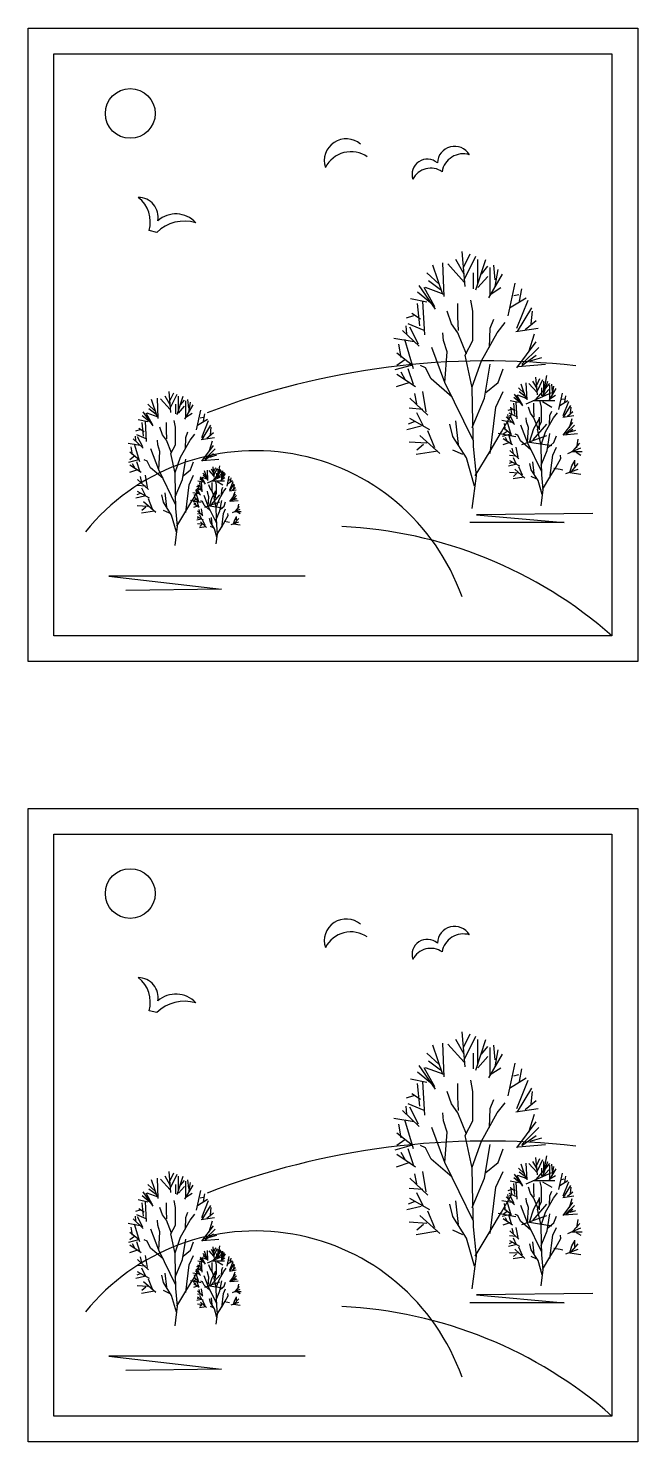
# Model space of a CAD drawing. Header units: millimetres. Extents: x 6388 to 59789, y -18725 to 8137.
# Drawn here: x 57402 to 57651, y -518 to 59 of the extents above; entities that cross this region are included whole.
import ezdxf

# ---------------------------------------------------------------- set-up
doc = ezdxf.new("R2010")
doc.units = ezdxf.units.MM
doc.styles.get("Standard").update_dxf_attribs({"font": 'arial.ttf'})

# ---------------------------------------------------------------- blocks, each defined once
blk = doc.blocks.new('A$C544B0AC2')
for p, q in [((1575.5, 1836.17), (1824.29, 1836.17)), ((1575.5, 1577.52), (1575.5, 1836.17)), ((1824.29, 1836.17), (1824.29, 1577.52)), ((1586, 1825.67), (1813.79, 1825.67)), ((1586, 1588.02), (1586, 1825.67)), ((1813.79, 1825.67), (1813.79, 1588.02)), ((1627.97, 1752.78), (1624.79, 1753.57)), ((1753.79, 1730.7), (1752.62, 1744.97)), ((1753.21, 1738.53), (1755.84, 1744.06)), ((1744.71, 1727.48), (1740.61, 1739.45)), ((1745.3, 1726.56), (1744.71, 1740.38)), ((1753.5, 1732.54), (1746.76, 1739.91)), ((1753.5, 1735.77), (1749.98, 1741.76)), ((1753.5, 1733.47), (1758.19, 1743.14)), ((1758.19, 1729.32), (1762.29, 1741.76)), ((1759.07, 1731.62), (1759.07, 1741.76)), ((1760.53, 1735.77), (1763.17, 1738.99)), ((1764.04, 1727.01), (1764.04, 1738.53)), ((1766.1, 1733.47), (1765.51, 1739.45)), ((1743.24, 1731.62), (1738.27, 1736.23)), ((1743.83, 1729.32), (1738.85, 1733)), ((1757.31, 1729.78), (1757.31, 1736.23)), ((1759.07, 1730.24), (1763.17, 1734.85)), ((1763.46, 1726.1), (1769.03, 1735.77)), ((1766.1, 1730.7), (1767.27, 1737.61)), ((1771.37, 1718.73), (1774.3, 1732.09)), ((1741.19, 1722.87), (1734.46, 1728.4)), ((1741.78, 1721.49), (1735.04, 1731.16)), ((1741.49, 1722.41), (1737.09, 1730.24)), ((1745.3, 1727.48), (1737.68, 1730.24)), ((1764.04, 1727.48), (1768.44, 1730.24)), ((1773.71, 1727.01), (1775.77, 1727.48)), ((1776.06, 1724.72), (1776.94, 1729.78)), ((1738.27, 1724.25), (1731.53, 1725.63)), ((1735.34, 1714.58), (1734.46, 1723.79)), ((1737.38, 1710.9), (1736.51, 1724.72)), ((1748.23, 1715.5), (1746.47, 1720.57)), ((1750.86, 1718.27), (1750.86, 1723.79)), ((1757.01, 1720.57), (1756.14, 1725.18)), ((1757.01, 1708.59), (1757.01, 1720.57)), ((1771.96, 1721.95), (1778.7, 1726.1)), ((1774.89, 1713.66), (1779.57, 1725.18)), ((1775.18, 1712.28), (1781.04, 1721.95)), ((1780.74, 1715.5), (1781.33, 1720.57)), ((1732.7, 1718.73), (1729.77, 1717.81)), ((1737.09, 1712.74), (1730.65, 1715.5)), ((1735.63, 1717.34), (1732.11, 1719.65)), ((1750.86, 1711.82), (1748.23, 1715.5)), ((1751.15, 1712.74), (1750.86, 1718.27)), ((1764.04, 1713.66), (1765.51, 1717.34)), ((1766.97, 1711.82), (1770.2, 1715.96)), ((1778.4, 1713.2), (1782.8, 1716.88)), ((1732.99, 1708.14), (1724.79, 1709.52)), ((1735.04, 1706.29), (1728.31, 1712.74)), ((1732.7, 1697.09), (1729.18, 1709.06)), ((1730.06, 1711.35), (1729.77, 1714.58)), ((1734.75, 1707.21), (1731.23, 1714.12)), ((1745, 1708.59), (1744.71, 1711.82)), ((1754.38, 1703.07), (1750.86, 1711.82)), ((1760.53, 1700.3), (1766.97, 1711.82)), ((1763.75, 1705.83), (1764.04, 1713.66)), ((1774.59, 1712.28), (1783.67, 1713.66)), ((1779.87, 1703.99), (1782.21, 1711.35)), ((1732.41, 1698.47), (1725.96, 1703.53)), ((1727.72, 1701.68), (1726.84, 1707.21)), ((1745.59, 1691.56), (1740.31, 1705.83)), ((1746.47, 1703.99), (1745, 1708.59)), ((1745.59, 1691.56), (1746.47, 1703.99)), ((1753.79, 1702.61), (1757.01, 1708.59)), ((1774.89, 1697.54), (1782.8, 1708.14)), ((1776.94, 1698.92), (1783.97, 1705.83)), ((1731.82, 1698.47), (1725.08, 1696.62)), ((1729.18, 1700.77), (1725.96, 1698.47)), ((1737.68, 1697.54), (1735.63, 1698.47)), ((1740.02, 1692.94), (1737.68, 1697.54)), ((1756.72, 1689.25), (1753.79, 1702.61)), ((1756.72, 1689.72), (1760.53, 1700.3)), ((1761.7, 1685.11), (1764.04, 1698.92)), ((1775.47, 1698), (1786.6, 1698.92)), ((1776.94, 1698.47), (1782.8, 1702.61)), ((1780.45, 1700.3), (1785.14, 1701.68)), ((1731.23, 1691.56), (1725.67, 1689.72)), ((1733.57, 1689.72), (1725.96, 1694.78)), ((1729.48, 1692.48), (1727.72, 1695.7)), ((1732.7, 1690.63), (1730.65, 1697.09)), ((1748.52, 1685.57), (1740.02, 1692.94)), ((1757.31, 1667.61), (1745.59, 1691.56)), ((1762.29, 1687.41), (1767.27, 1691.56)), ((1767.27, 1691.56), (1769.32, 1697.09)), ((1783.2, 1689.04), (1781.44, 1692.03)), ((1783.34, 1686.5), (1782.76, 1693.64)), ((1783.05, 1690.42), (1784.37, 1693.18)), ((1783.2, 1687.88), (1785.54, 1692.72)), ((1785.54, 1685.81), (1787.59, 1692.03)), ((1785.98, 1686.96), (1785.98, 1692.03)), ((1786.02, 1687.41), (1787.19, 1694.32)), ((1633.49, 1682.34), (1631.38, 1685.93)), ((1633.66, 1679.3), (1632.96, 1687.86)), ((1633.31, 1683.99), (1634.89, 1687.31)), ((1633.49, 1680.95), (1636.3, 1686.76)), ((1636.3, 1678.47), (1638.76, 1685.93)), ((1636.83, 1679.85), (1636.83, 1685.93)), ((1734.16, 1682.81), (1733.28, 1686.95)), ((1737.97, 1679.58), (1736.51, 1687.87)), ((1757.01, 1675.44), (1756.72, 1689.25)), ((1766.39, 1681.43), (1769.32, 1687.87)), ((1777.34, 1681.9), (1773.97, 1686.73)), ((1777.19, 1682.36), (1774.99, 1686.27)), ((1779.1, 1684.89), (1775.29, 1686.27)), ((1778.07, 1686.96), (1775.58, 1689.27)), ((1778.36, 1685.81), (1775.87, 1687.65)), ((1778.8, 1684.89), (1776.75, 1690.88)), ((1778.7, 1682.81), (1789.24, 1687.41)), ((1779.1, 1684.43), (1778.8, 1691.34)), ((1783.2, 1687.42), (1779.83, 1691.11)), ((1782.8, 1684.65), (1788.36, 1691.1)), ((1785.1, 1686.04), (1785.1, 1689.27)), ((1785.98, 1686.27), (1788.03, 1688.58)), ((1786.71, 1689.04), (1788.03, 1690.65)), ((1788.18, 1684.2), (1790.96, 1689.04)), ((1788.47, 1684.66), (1788.47, 1690.42)), ((1788.47, 1684.89), (1790.67, 1686.27)), ((1789.49, 1687.88), (1789.2, 1690.88)), ((1789.49, 1686.5), (1790.08, 1689.96)), ((1792.13, 1680.52), (1793.6, 1687.19)), ((1794.48, 1683.51), (1794.91, 1686.04)), ((1627.33, 1679.85), (1624.35, 1682.61)), ((1627.68, 1678.47), (1624.69, 1680.68)), ((1628.21, 1677.36), (1625.75, 1684.55)), ((1628.56, 1676.81), (1628.21, 1685.1)), ((1633.49, 1680.4), (1629.44, 1684.82)), ((1635.77, 1678.74), (1635.77, 1682.61)), ((1636.83, 1679.02), (1639.29, 1681.78)), ((1637.7, 1682.34), (1639.29, 1684.27)), ((1639.46, 1676.53), (1642.8, 1682.34)), ((1639.81, 1677.08), (1639.81, 1683.99)), ((1641.04, 1680.95), (1640.69, 1684.55)), ((1641.04, 1679.3), (1641.75, 1683.44)), ((1644.21, 1672.11), (1645.97, 1680.13)), ((1736.51, 1680.5), (1730.94, 1680.96)), ((1738.56, 1678.2), (1731.23, 1685.11)), ((1756.72, 1673.14), (1761.7, 1685.11)), ((1764.04, 1662.54), (1766.39, 1681.43)), ((1772.8, 1680.52), (1771.33, 1680.06)), ((1775.58, 1683.28), (1772.21, 1683.97)), ((1774.26, 1679.82), (1772.5, 1680.97)), ((1772.84, 1678.66), (1772.54, 1681.43)), ((1777.04, 1682.59), (1773.68, 1685.35)), ((1774.11, 1678.44), (1773.68, 1683.05)), ((1775.14, 1676.6), (1774.7, 1683.51)), ((1780.56, 1678.9), (1779.68, 1681.44)), ((1781.62, 1684.19), (1787.48, 1684.19)), ((1781.88, 1680.28), (1781.88, 1683.05)), ((1782.02, 1677.52), (1781.88, 1680.28)), ((1784.95, 1681.44), (1784.51, 1683.74)), ((1784.95, 1675.45), (1784.95, 1681.44)), ((1785.43, 1683.73), (1789.24, 1681.43)), ((1787.48, 1684.19), (1790.41, 1684.19)), ((1792.43, 1682.13), (1795.8, 1684.2)), ((1793.3, 1684.66), (1794.33, 1684.89)), ((1793.89, 1677.98), (1796.23, 1683.74)), ((1794.04, 1677.29), (1796.97, 1682.13)), ((1796.82, 1678.9), (1797.11, 1681.44)), ((1624.35, 1675.43), (1620.3, 1676.25)), ((1626.1, 1674.6), (1622.06, 1677.92)), ((1622.59, 1669.62), (1622.06, 1675.15)), ((1626.45, 1673.77), (1622.41, 1679.57)), ((1623.82, 1667.41), (1623.29, 1675.71)), ((1626.28, 1674.32), (1623.64, 1679.02)), ((1628.56, 1677.36), (1623.99, 1679.02)), ((1631.9, 1671.83), (1631.9, 1675.15)), ((1635.59, 1673.22), (1635.07, 1675.98)), ((1639.81, 1677.36), (1642.45, 1679.02)), ((1644.56, 1674.04), (1648.6, 1676.53)), ((1645.61, 1677.08), (1646.85, 1677.36)), ((1646.32, 1669.07), (1649.13, 1675.98)), ((1647.02, 1675.71), (1647.55, 1678.74)), ((1732.99, 1675.44), (1730.65, 1674.52)), ((1739.44, 1672.21), (1731.23, 1676.82)), ((1736.8, 1673.59), (1734.16, 1679.12)), ((1748.81, 1669.45), (1747.64, 1674.52)), ((1751.15, 1666.23), (1749.98, 1675.9)), ((1757.31, 1665.3), (1757.01, 1675.44)), ((1768.73, 1671.29), (1772.84, 1678.66)), ((1772.94, 1675.22), (1768.84, 1675.91)), ((1770.31, 1671.99), (1769.87, 1674.76)), ((1773.97, 1674.3), (1770.6, 1677.52)), ((1772.8, 1669.69), (1771.04, 1675.68)), ((1771.48, 1676.83), (1771.33, 1678.44)), ((1774.99, 1677.52), (1771.77, 1678.9)), ((1773.82, 1674.76), (1772.06, 1678.21)), ((1778.95, 1675.45), (1778.8, 1677.06)), ((1779.68, 1673.15), (1778.95, 1675.45)), ((1781.88, 1677.06), (1780.56, 1678.9)), ((1781.62, 1668.07), (1787.19, 1674.52)), ((1783.64, 1672.69), (1781.88, 1677.06)), ((1781.92, 1672.67), (1784.26, 1676.82)), ((1783.34, 1672.46), (1784.95, 1675.45)), ((1784.26, 1672.21), (1784.26, 1677.28)), ((1786.71, 1671.3), (1789.93, 1677.06)), ((1788.32, 1674.07), (1788.47, 1677.98)), ((1788.47, 1677.98), (1789.2, 1679.82)), ((1789.93, 1677.06), (1791.54, 1679.13)), ((1793.74, 1677.29), (1798.28, 1677.98)), ((1793.89, 1669.92), (1797.84, 1675.22)), ((1795.65, 1677.75), (1797.84, 1679.59)), ((1796.38, 1673.15), (1797.55, 1676.83)), ((1622.41, 1664.65), (1618.37, 1668.52)), ((1621, 1672.11), (1619.25, 1671.56)), ((1619.42, 1667.69), (1619.25, 1669.62)), ((1623.64, 1668.52), (1619.78, 1670.18)), ((1622.24, 1665.2), (1620.12, 1669.35)), ((1622.76, 1671.28), (1620.65, 1672.66)), ((1630.32, 1670.18), (1629.27, 1673.22)), ((1631.9, 1667.97), (1630.32, 1670.18)), ((1632.08, 1668.52), (1631.9, 1671.83)), ((1635.59, 1666.03), (1635.59, 1673.22)), ((1639.64, 1664.38), (1639.81, 1669.07)), ((1639.81, 1669.07), (1640.69, 1671.28)), ((1641.57, 1667.97), (1643.5, 1670.45)), ((1646.14, 1668.24), (1651.59, 1669.07)), ((1646.49, 1668.24), (1650.01, 1674.04)), ((1648.43, 1668.8), (1651.06, 1671.01)), ((1649.83, 1670.18), (1650.18, 1673.22)), ((1735.92, 1673.59), (1730.06, 1672.21)), ((1743.54, 1662.54), (1735.34, 1669.91)), ((1741.49, 1664.85), (1738.56, 1671.76)), ((1754.38, 1660.7), (1748.81, 1669.45)), ((1764.04, 1663.47), (1768.73, 1671.29)), ((1767.27, 1670.83), (1772.25, 1669.91)), ((1772.36, 1670.38), (1768.99, 1669.46)), ((1772.65, 1670.38), (1769.43, 1672.92)), ((1771.04, 1671.54), (1769.43, 1670.38)), ((1773.23, 1666.01), (1769.43, 1668.54)), ((1771.18, 1667.39), (1770.31, 1669)), ((1772.8, 1666.47), (1771.77, 1669.69)), ((1772.25, 1669.91), (1774.59, 1669.45)), ((1775.29, 1669.92), (1774.26, 1670.38)), ((1776.46, 1667.62), (1775.29, 1669.92)), ((1779.24, 1666.93), (1776.6, 1674.07)), ((1776.94, 1666.23), (1787.19, 1669.91)), ((1779.24, 1666.93), (1779.68, 1673.15)), ((1780.16, 1667.15), (1781.92, 1672.67)), ((1784.81, 1665.78), (1783.34, 1672.46)), ((1784.81, 1666.01), (1786.71, 1671.3)), ((1787.3, 1663.71), (1788.47, 1670.61)), ((1790.08, 1666.93), (1791.11, 1669.69)), ((1794.18, 1670.15), (1799.75, 1670.61)), ((1794.91, 1670.61), (1798.43, 1674.07)), ((1794.91, 1670.38), (1797.84, 1672.46)), ((1796.67, 1671.3), (1799.02, 1671.99)), ((1621.18, 1665.76), (1616.26, 1666.59)), ((1620.83, 1659.95), (1616.96, 1662.99)), ((1618.02, 1661.89), (1617.49, 1665.2)), ((1621, 1659.13), (1618.9, 1666.31)), ((1628.74, 1655.81), (1625.57, 1664.38)), ((1628.39, 1666.03), (1628.21, 1667.97)), ((1629.27, 1663.27), (1628.39, 1666.03)), ((1628.74, 1655.81), (1629.27, 1663.27)), ((1634.01, 1662.72), (1631.9, 1667.97)), ((1633.66, 1662.44), (1635.59, 1666.03)), ((1637.7, 1661.06), (1641.57, 1667.97)), ((1646.32, 1659.4), (1651.06, 1665.76)), ((1647.55, 1660.23), (1651.76, 1664.38)), ((1649.31, 1663.27), (1650.71, 1667.69)), ((1738.27, 1666.68), (1730.94, 1667.15)), ((1742.66, 1663.47), (1733.87, 1662.09)), ((1736.8, 1666.23), (1734.16, 1663.92)), ((1752.91, 1662.09), (1748.81, 1663.92)), ((1758.48, 1653.33), (1757.31, 1665.3)), ((1757.89, 1653.33), (1764.04, 1663.47)), ((1772.06, 1666.93), (1769.28, 1666.01)), ((1775.73, 1660.25), (1772.06, 1663.71)), ((1773.53, 1662.56), (1773.09, 1664.63)), ((1775.43, 1660.94), (1774.7, 1665.09)), ((1780.71, 1663.94), (1776.46, 1667.62)), ((1785.1, 1654.96), (1779.24, 1666.93)), ((1780.16, 1667.15), (1789.24, 1665.77)), ((1784.95, 1658.87), (1784.81, 1665.78)), ((1784.81, 1657.72), (1787.3, 1663.71)), ((1787.59, 1664.86), (1790.08, 1666.93)), ((1789.64, 1661.87), (1791.11, 1665.09)), ((1795.8, 1662.56), (1801.07, 1664.86)), ((1797.26, 1663.25), (1800.19, 1663.25)), ((1797.84, 1663.47), (1800.63, 1666.7)), ((1799.16, 1663.02), (1801.07, 1661.87)), ((1799.46, 1664.86), (1800.04, 1668.31)), ((1800.19, 1663.25), (1801.65, 1663.25)), ((1620.48, 1659.95), (1616.43, 1658.85)), ((1618.9, 1661.34), (1616.96, 1659.95)), ((1621.53, 1654.71), (1616.96, 1657.74)), ((1619.07, 1656.36), (1618.02, 1658.3)), ((1621, 1655.25), (1619.78, 1659.13)), ((1623.99, 1659.4), (1622.76, 1659.95)), ((1625.4, 1656.64), (1623.99, 1659.4)), ((1635.42, 1654.43), (1633.66, 1662.44)), ((1635.42, 1654.71), (1637.7, 1661.06)), ((1638.41, 1651.94), (1639.81, 1660.23)), ((1641.75, 1655.81), (1642.98, 1659.13)), ((1646.67, 1659.68), (1653.35, 1660.23)), ((1647.55, 1659.95), (1651.06, 1662.44)), ((1649.66, 1661.06), (1652.47, 1661.89)), ((1651.39, 1652.78), (1651.04, 1657.06)), ((1653, 1653.32), (1653.7, 1657.47)), ((1757.6, 1649.19), (1754.38, 1660.7)), ((1774.41, 1657.95), (1771.48, 1657.26)), ((1772.94, 1658.87), (1771.77, 1658.41)), ((1774.7, 1661.4), (1771.92, 1661.63)), ((1776.16, 1657.26), (1772.06, 1659.56)), ((1774.85, 1657.95), (1773.53, 1660.71)), ((1777.19, 1653.58), (1775.73, 1657.03)), ((1780.85, 1655.88), (1780.27, 1658.41)), ((1782.02, 1654.27), (1781.44, 1659.1)), ((1785.1, 1653.8), (1784.95, 1658.87)), ((1788.47, 1652.42), (1789.64, 1661.87)), ((1790.81, 1656.8), (1792.86, 1660.48)), ((1792.86, 1660.48), (1792.72, 1661.87)), ((1796.53, 1654.73), (1797.41, 1657.49)), ((1797.26, 1655.19), (1800.04, 1658.41)), ((1797.41, 1657.49), (1798.58, 1659.56)), ((1798.58, 1657.26), (1798.58, 1659.79)), ((1620.12, 1655.81), (1616.79, 1654.71)), ((1624.52, 1647.8), (1620.12, 1651.94)), ((1621.88, 1650.56), (1621.36, 1653.04)), ((1624.17, 1648.62), (1623.29, 1653.6)), ((1630.5, 1652.22), (1625.4, 1656.64)), ((1635.77, 1641.44), (1628.74, 1655.81)), ((1635.59, 1646.14), (1635.42, 1654.43)), ((1635.42, 1644.76), (1638.41, 1651.94)), ((1638.76, 1653.32), (1641.75, 1655.81)), ((1641.22, 1649.73), (1642.98, 1653.6)), ((1646.73, 1650.84), (1644.71, 1651.26)), ((1647.61, 1650.43), (1645.59, 1652.09)), ((1647.79, 1650.01), (1645.77, 1652.92)), ((1647.7, 1650.29), (1646.38, 1652.64)), ((1648.84, 1651.81), (1646.56, 1652.64)), ((1648.23, 1653.05), (1646.73, 1654.43)), ((1648.4, 1652.36), (1646.91, 1653.47)), ((1648.67, 1651.81), (1647.44, 1655.4)), ((1648.6, 1650.56), (1654.93, 1653.32)), ((1648.84, 1651.53), (1648.67, 1655.68)), ((1651.3, 1653.33), (1649.28, 1655.54)), ((1651.3, 1654.3), (1650.25, 1656.09)), ((1650.36, 1651.39), (1653.88, 1651.39)), ((1651.06, 1651.66), (1654.4, 1655.53)), ((1651.22, 1655.13), (1652.01, 1656.78)), ((1651.3, 1653.61), (1652.71, 1656.51)), ((1652.36, 1649.74), (1652.09, 1651.12)), ((1652.45, 1652.5), (1652.45, 1654.43)), ((1652.64, 1651.11), (1654.93, 1649.73)), ((1652.71, 1652.36), (1653.94, 1656.09)), ((1652.97, 1653.05), (1652.97, 1656.09)), ((1652.97, 1652.64), (1654.2, 1654.02)), ((1653.41, 1654.3), (1654.2, 1655.26)), ((1653.88, 1651.39), (1655.63, 1651.39)), ((1654.29, 1651.4), (1655.96, 1654.3)), ((1654.47, 1651.67), (1654.47, 1655.13)), ((1654.47, 1651.81), (1655.79, 1652.64)), ((1655.08, 1653.61), (1654.91, 1655.4)), ((1655.08, 1652.78), (1655.44, 1654.85)), ((1656.66, 1649.19), (1657.54, 1653.19)), ((1656.84, 1650.15), (1658.86, 1651.4)), ((1657.37, 1651.67), (1657.98, 1651.81)), ((1657.72, 1647.66), (1659.13, 1651.12)), ((1658.07, 1650.98), (1658.33, 1652.5)), ((1756.72, 1639.97), (1758.48, 1653.33)), ((1775.58, 1654.49), (1771.92, 1654.73)), ((1777.78, 1652.88), (1773.38, 1652.19)), ((1774.85, 1654.27), (1773.53, 1653.11)), ((1778.21, 1652.42), (1774.11, 1656.11)), ((1783.64, 1651.5), (1780.85, 1655.88)), ((1782.9, 1652.19), (1780.85, 1653.11)), ((1785.25, 1645.75), (1783.64, 1651.5)), ((1785.69, 1647.82), (1785.1, 1653.8)), ((1785.39, 1647.82), (1788.47, 1652.88)), ((1788.47, 1652.88), (1790.81, 1656.8)), ((1790.08, 1656.57), (1792.57, 1656.11)), ((1792.57, 1656.11), (1793.74, 1655.88)), ((1794.91, 1654.27), (1800.04, 1656.11)), ((1796.53, 1654.73), (1801.07, 1654.04)), ((1621.18, 1646.14), (1619.78, 1645.59)), ((1623.29, 1649.18), (1619.95, 1649.45)), ((1625.05, 1644.2), (1620.12, 1646.97)), ((1623.47, 1645.03), (1621.88, 1648.35)), ((1630.67, 1642.55), (1629.97, 1645.59)), ((1632.08, 1640.61), (1631.38, 1646.41)), ((1635.77, 1640.06), (1635.59, 1646.14)), ((1639.81, 1638.4), (1641.22, 1649.73)), ((1642.62, 1643.65), (1645.09, 1648.07)), ((1645.15, 1646.01), (1642.69, 1646.42)), ((1643.57, 1644.07), (1643.31, 1645.73)), ((1645.77, 1645.45), (1643.75, 1647.39)), ((1645.06, 1642.69), (1644.01, 1646.28)), ((1645.06, 1649.19), (1644.18, 1648.91)), ((1644.27, 1646.97), (1644.18, 1647.94)), ((1646.38, 1647.39), (1644.45, 1648.22)), ((1645.68, 1645.73), (1644.62, 1647.8)), ((1645.94, 1648.77), (1644.89, 1649.46)), ((1645.09, 1648.07), (1644.91, 1649.73)), ((1645.85, 1647.94), (1645.59, 1650.7)), ((1646.47, 1646.84), (1646.21, 1650.98)), ((1648.75, 1646.14), (1648.67, 1647.11)), ((1649.19, 1644.76), (1648.75, 1646.14)), ((1649.72, 1648.22), (1649.19, 1649.74)), ((1650.51, 1647.11), (1649.72, 1648.22)), ((1650.36, 1641.72), (1653.7, 1645.59)), ((1650.51, 1649.05), (1650.51, 1650.7)), ((1650.6, 1647.39), (1650.51, 1649.05)), ((1651.57, 1644.49), (1650.51, 1647.11)), ((1650.54, 1644.48), (1651.94, 1646.97)), ((1651.39, 1644.35), (1652.36, 1646.14)), ((1651.94, 1644.2), (1651.94, 1647.24)), ((1652.36, 1646.14), (1652.36, 1649.74)), ((1653.41, 1643.66), (1655.35, 1647.11)), ((1654.38, 1645.32), (1654.47, 1647.66)), ((1654.47, 1647.66), (1654.91, 1648.77)), ((1655.35, 1647.11), (1656.31, 1648.35)), ((1657.63, 1647.25), (1660.36, 1647.66)), ((1657.72, 1642.83), (1660.09, 1646.01)), ((1657.81, 1647.25), (1659.57, 1650.15)), ((1658.77, 1647.53), (1660.09, 1648.63)), ((1659.21, 1644.76), (1659.92, 1646.97)), ((1659.48, 1648.22), (1659.65, 1649.74)), ((1784.81, 1641.14), (1785.69, 1647.82)), ((1622.94, 1645.03), (1619.42, 1644.2)), ((1624.35, 1640.89), (1619.95, 1641.16)), ((1623.47, 1640.61), (1621.88, 1639.23)), ((1627.51, 1638.4), (1622.59, 1642.82)), ((1626.28, 1639.78), (1624.52, 1643.93)), ((1634.01, 1637.3), (1630.67, 1642.55)), ((1636.47, 1632.87), (1635.77, 1640.06)), ((1639.81, 1638.95), (1642.62, 1643.65)), ((1641.75, 1643.38), (1644.73, 1642.82)), ((1644.8, 1643.11), (1642.78, 1642.55)), ((1644.62, 1641.03), (1642.95, 1640.48)), ((1644.98, 1643.11), (1643.04, 1644.63)), ((1644.01, 1643.8), (1643.04, 1643.11)), ((1645.33, 1640.48), (1643.04, 1642)), ((1644.1, 1641.31), (1643.57, 1642.28)), ((1645.06, 1640.76), (1644.45, 1642.69)), ((1644.73, 1642.82), (1646.14, 1642.55)), ((1645.5, 1638.41), (1645.24, 1639.65)), ((1646.56, 1642.83), (1645.94, 1643.11)), ((1646.65, 1637.44), (1646.21, 1639.93)), ((1647.26, 1641.45), (1646.56, 1642.83)), ((1649.81, 1639.24), (1647.26, 1641.45)), ((1648.93, 1641.03), (1647.35, 1645.32)), ((1647.55, 1640.61), (1653.7, 1642.82)), ((1648.93, 1641.03), (1649.19, 1644.76)), ((1652.45, 1633.85), (1648.93, 1641.03)), ((1649.48, 1641.16), (1650.54, 1644.48)), ((1649.48, 1641.16), (1654.93, 1640.34)), ((1652.27, 1640.34), (1651.39, 1644.35)), ((1652.27, 1640.48), (1653.41, 1643.66)), ((1652.36, 1636.2), (1652.27, 1640.34)), ((1653.76, 1639.1), (1654.47, 1643.24)), ((1653.94, 1639.79), (1655.44, 1641.03)), ((1655.17, 1637.99), (1656.05, 1639.93)), ((1655.44, 1641.03), (1656.05, 1642.69)), ((1657.89, 1642.97), (1661.24, 1643.24)), ((1658.33, 1643.24), (1660.44, 1645.32)), ((1658.33, 1643.11), (1660.09, 1644.35)), ((1658.86, 1638.41), (1662.03, 1639.79)), ((1659.39, 1643.66), (1660.8, 1644.07)), ((1660.09, 1638.96), (1661.76, 1640.9)), ((1661.06, 1639.79), (1661.41, 1641.86)), ((1626.98, 1638.95), (1621.71, 1638.13)), ((1633.13, 1638.13), (1630.67, 1639.23)), ((1635.95, 1630.39), (1634.01, 1637.3)), ((1636.12, 1632.87), (1639.81, 1638.95)), ((1646.03, 1635.64), (1644.27, 1635.23)), ((1645.15, 1636.2), (1644.45, 1635.92)), ((1646.21, 1637.72), (1644.54, 1637.85)), ((1646.82, 1637.03), (1644.62, 1639.1)), ((1647.08, 1635.23), (1644.62, 1636.61)), ((1646.29, 1635.64), (1645.5, 1637.3)), ((1648.31, 1632.33), (1645.85, 1634.54)), ((1647.7, 1633.02), (1646.82, 1635.09)), ((1649.9, 1634.4), (1649.55, 1635.92)), ((1651.57, 1631.78), (1649.9, 1634.4)), ((1650.6, 1633.43), (1650.25, 1636.34)), ((1652.27, 1635.51), (1653.76, 1639.1)), ((1652.45, 1633.16), (1652.36, 1636.2)), ((1654.47, 1632.33), (1655.17, 1637.99)), ((1654.47, 1632.61), (1655.87, 1634.95)), ((1655.44, 1634.82), (1656.93, 1634.54)), ((1655.87, 1634.95), (1657.1, 1637.16)), ((1656.93, 1634.54), (1657.63, 1634.4)), ((1657.1, 1637.16), (1657.02, 1637.99)), ((1658.33, 1633.43), (1661.41, 1634.54)), ((1659.3, 1633.71), (1659.83, 1635.37)), ((1659.74, 1638.82), (1661.5, 1638.82)), ((1659.74, 1633.99), (1661.41, 1635.92)), ((1659.83, 1635.37), (1660.53, 1636.61)), ((1660.53, 1635.23), (1660.53, 1636.75)), ((1660.88, 1638.69), (1662.03, 1637.99)), ((1661.5, 1638.82), (1662.38, 1638.82)), ((1794.22, 1634.3), (1755.78, 1634.3)), ((1805.96, 1638.03), (1758.45, 1637.5)), ((1758.45, 1637.5), (1794.22, 1634.3)), ((1635.42, 1624.86), (1636.47, 1632.87)), ((1646.73, 1633.57), (1644.54, 1633.71)), ((1648.05, 1632.61), (1645.42, 1632.19)), ((1646.29, 1633.43), (1645.5, 1632.74)), ((1651.13, 1632.19), (1649.9, 1632.74)), ((1652.53, 1628.32), (1651.57, 1631.78)), ((1652.27, 1625.56), (1652.8, 1629.57)), ((1652.8, 1629.57), (1652.45, 1633.16)), ((1652.62, 1629.57), (1654.47, 1632.61)), ((1659.3, 1633.71), (1662.03, 1633.3)), ((1688.51, 1612.43), (1608.42, 1612.43)), ((1608.42, 1612.43), (1654.34, 1607.1)), ((1654.34, 1607.1), (1615.37, 1606.57)), ((1813.79, 1588.02), (1586, 1588.02)), ((1824.29, 1577.52), (1575.5, 1577.52)), ((1575.5, 1517.52), (1824.29, 1517.52)), ((1575.5, 1258.86), (1575.5, 1517.52)), ((1824.29, 1517.52), (1824.29, 1258.86)), ((1586, 1507.02), (1813.79, 1507.02)), ((1586, 1269.36), (1586, 1507.02)), ((1813.79, 1507.02), (1813.79, 1269.36)), ((1627.97, 1434.12), (1624.79, 1434.91)), ((1753.79, 1412.05), (1752.62, 1426.32)), ((1744.71, 1408.82), (1740.61, 1420.8)), ((1745.3, 1407.9), (1744.71, 1421.72)), ((1753.5, 1413.89), (1746.76, 1421.26)), ((1753.5, 1417.11), (1749.98, 1423.1)), ((1753.21, 1419.87), (1755.84, 1425.4)), ((1753.5, 1414.81), (1758.19, 1424.48)), ((1758.19, 1410.66), (1762.29, 1423.1)), ((1759.07, 1412.96), (1759.07, 1423.1)), ((1760.53, 1417.11), (1763.17, 1420.33)), ((1766.1, 1414.81), (1765.51, 1420.8)), ((1743.24, 1412.96), (1738.27, 1417.57)), ((1757.31, 1411.13), (1757.31, 1417.57)), ((1759.07, 1411.58), (1763.17, 1416.19)), ((1763.46, 1407.44), (1769.03, 1417.11)), ((1764.04, 1408.36), (1764.04, 1419.87)), ((1766.1, 1412.05), (1767.27, 1418.95)), ((1741.19, 1404.22), (1734.46, 1409.75)), ((1741.78, 1402.84), (1735.04, 1412.51)), ((1741.49, 1403.76), (1737.09, 1411.58)), ((1745.3, 1408.82), (1737.68, 1411.58)), ((1743.83, 1410.66), (1738.85, 1414.35)), ((1764.04, 1408.82), (1768.44, 1411.58)), ((1771.37, 1400.08), (1774.3, 1413.43)), ((1773.71, 1408.36), (1775.77, 1408.82)), ((1776.06, 1406.06), (1776.94, 1411.13)), ((1738.27, 1405.6), (1731.53, 1406.98)), ((1735.34, 1395.93), (1734.46, 1405.14)), ((1737.38, 1392.24), (1736.51, 1406.06)), ((1750.86, 1399.61), (1750.86, 1405.14)), ((1757.01, 1401.91), (1756.14, 1406.52)), ((1771.96, 1403.29), (1778.7, 1407.44)), ((1774.89, 1395), (1779.57, 1406.52)), ((1775.18, 1393.62), (1781.04, 1403.29)), ((1732.7, 1400.08), (1729.77, 1399.15)), ((1735.63, 1398.69), (1732.11, 1400.99)), ((1748.23, 1396.85), (1746.47, 1401.91)), ((1751.15, 1394.09), (1750.86, 1399.61)), ((1757.01, 1389.94), (1757.01, 1401.91)), ((1764.04, 1395), (1765.51, 1398.69)), ((1766.97, 1393.17), (1770.2, 1397.31)), ((1778.4, 1394.55), (1782.8, 1398.23)), ((1780.74, 1396.85), (1781.33, 1401.91)), ((1735.04, 1387.64), (1728.31, 1394.09)), ((1730.06, 1392.7), (1729.77, 1395.93)), ((1737.09, 1394.09), (1730.65, 1396.85)), ((1734.75, 1388.56), (1731.23, 1395.47)), ((1745, 1389.94), (1744.71, 1393.17)), ((1750.86, 1393.17), (1748.23, 1396.85)), ((1754.38, 1384.42), (1750.86, 1393.17)), ((1760.53, 1381.65), (1766.97, 1393.17)), ((1763.75, 1387.18), (1764.04, 1395)), ((1774.59, 1393.62), (1783.67, 1395)), ((1779.87, 1385.33), (1782.21, 1392.7)), ((1732.99, 1389.48), (1724.79, 1390.86)), ((1727.72, 1383.03), (1726.84, 1388.56)), ((1732.7, 1378.43), (1729.18, 1390.4)), ((1745.59, 1372.9), (1740.31, 1387.18)), ((1746.47, 1385.33), (1745, 1389.94)), ((1753.79, 1383.95), (1757.01, 1389.94)), ((1774.89, 1378.89), (1782.8, 1389.48)), ((1776.94, 1380.27), (1783.97, 1387.18)), ((1731.82, 1379.81), (1725.08, 1377.96)), ((1732.41, 1379.81), (1725.96, 1384.87)), ((1729.18, 1382.11), (1725.96, 1379.81)), ((1737.68, 1378.89), (1735.63, 1379.81)), ((1745.59, 1372.9), (1746.47, 1385.33)), ((1756.72, 1370.6), (1753.79, 1383.95)), ((1756.72, 1371.06), (1760.53, 1381.65)), ((1761.7, 1366.46), (1764.04, 1380.27)), ((1775.47, 1379.35), (1786.6, 1380.27)), ((1776.94, 1379.81), (1782.8, 1383.95)), ((1780.45, 1381.65), (1785.14, 1383.03)), ((1733.57, 1371.06), (1725.96, 1376.13)), ((1729.48, 1373.82), (1727.72, 1377.05)), ((1732.7, 1371.98), (1730.65, 1378.43)), ((1740.02, 1374.28), (1737.68, 1378.89)), ((1748.52, 1366.91), (1740.02, 1374.28)), ((1767.27, 1372.9), (1769.32, 1378.43)), ((1783.34, 1367.85), (1782.76, 1374.98)), ((1783.05, 1371.76), (1784.37, 1374.53)), ((1783.2, 1369.23), (1785.54, 1374.07)), ((1786.02, 1368.76), (1787.19, 1375.66)), ((1633.66, 1360.64), (1632.96, 1369.2)), ((1633.31, 1365.34), (1634.89, 1368.66)), ((1731.23, 1372.9), (1725.67, 1371.06)), ((1734.16, 1364.15), (1733.28, 1368.29)), ((1737.97, 1360.93), (1736.51, 1369.22)), ((1757.31, 1348.95), (1745.59, 1372.9)), ((1757.01, 1356.78), (1756.72, 1370.6)), ((1762.29, 1368.76), (1767.27, 1372.9)), ((1766.39, 1362.77), (1769.32, 1369.22)), ((1778.07, 1368.31), (1775.58, 1370.61)), ((1778.36, 1367.16), (1775.87, 1369)), ((1778.8, 1366.24), (1776.75, 1372.22)), ((1778.7, 1364.15), (1789.24, 1368.76)), ((1779.1, 1365.77), (1778.8, 1372.68)), ((1783.2, 1368.77), (1779.83, 1372.45)), ((1783.2, 1370.38), (1781.44, 1373.37)), ((1782.8, 1365.99), (1788.36, 1372.44)), ((1785.1, 1367.39), (1785.1, 1370.61)), ((1785.54, 1367.16), (1787.59, 1373.37)), ((1785.98, 1368.31), (1785.98, 1373.37)), ((1785.98, 1367.62), (1788.03, 1369.92)), ((1786.71, 1370.38), (1788.03, 1371.99)), ((1788.18, 1365.55), (1790.96, 1370.38)), ((1788.47, 1366), (1788.47, 1371.76)), ((1789.49, 1369.23), (1789.2, 1372.22)), ((1789.49, 1367.85), (1790.08, 1371.3)), ((1792.13, 1361.86), (1793.6, 1368.54)), ((1627.33, 1361.19), (1624.35, 1363.96)), ((1628.21, 1358.71), (1625.75, 1365.89)), ((1628.56, 1358.15), (1628.21, 1366.45)), ((1633.49, 1361.75), (1629.44, 1366.17)), ((1633.49, 1363.68), (1631.38, 1367.27)), ((1633.49, 1362.3), (1636.3, 1368.1)), ((1635.77, 1360.09), (1635.77, 1363.96)), ((1636.3, 1359.81), (1638.76, 1367.27)), ((1636.83, 1361.19), (1636.83, 1367.27)), ((1636.83, 1360.36), (1639.29, 1363.13)), ((1637.7, 1363.68), (1639.29, 1365.61)), ((1639.46, 1357.88), (1642.8, 1363.68)), ((1639.81, 1358.43), (1639.81, 1365.34)), ((1641.04, 1362.3), (1640.69, 1365.89)), ((1641.04, 1360.64), (1641.75, 1364.78)), ((1738.56, 1359.55), (1731.23, 1366.46)), ((1756.72, 1354.48), (1761.7, 1366.46)), ((1764.04, 1343.89), (1766.39, 1362.77)), ((1775.58, 1364.62), (1772.21, 1365.31)), ((1772.84, 1360), (1772.54, 1362.77)), ((1777.04, 1363.93), (1773.68, 1366.7)), ((1774.11, 1359.79), (1773.68, 1364.39)), ((1777.34, 1363.24), (1773.97, 1368.08)), ((1775.14, 1357.95), (1774.7, 1364.86)), ((1777.19, 1363.7), (1774.99, 1367.62)), ((1779.1, 1366.24), (1775.29, 1367.62)), ((1780.56, 1360.25), (1779.68, 1362.78)), ((1781.62, 1365.53), (1787.48, 1365.53)), ((1781.88, 1361.63), (1781.88, 1364.39)), ((1784.95, 1362.78), (1784.51, 1365.08)), ((1784.95, 1356.79), (1784.95, 1362.78)), ((1785.43, 1365.08), (1789.24, 1362.77)), ((1787.48, 1365.53), (1790.41, 1365.53)), ((1788.47, 1366.24), (1790.67, 1367.62)), ((1792.43, 1363.47), (1795.8, 1365.55)), ((1793.3, 1366), (1794.33, 1366.24)), ((1793.89, 1359.33), (1796.23, 1365.08)), ((1794.04, 1358.64), (1796.97, 1363.47)), ((1794.48, 1364.86), (1794.91, 1367.39)), ((1796.82, 1360.25), (1797.11, 1362.78)), ((1624.35, 1356.77), (1620.3, 1357.6)), ((1626.1, 1355.94), (1622.06, 1359.26)), ((1626.45, 1355.11), (1622.41, 1360.92)), ((1623.82, 1348.76), (1623.29, 1357.05)), ((1626.28, 1355.67), (1623.64, 1360.36)), ((1628.56, 1358.71), (1623.99, 1360.36)), ((1627.68, 1359.81), (1624.69, 1362.02)), ((1635.59, 1354.56), (1635.07, 1357.33)), ((1639.81, 1358.71), (1642.45, 1360.36)), ((1644.21, 1353.46), (1645.97, 1361.47)), ((1644.56, 1355.39), (1648.6, 1357.88)), ((1645.61, 1358.43), (1646.85, 1358.71)), ((1646.32, 1350.41), (1649.13, 1357.33)), ((1647.02, 1357.05), (1647.55, 1360.09)), ((1732.99, 1356.78), (1730.65, 1355.86)), ((1736.51, 1361.85), (1730.94, 1362.31)), ((1739.44, 1353.56), (1731.23, 1358.17)), ((1736.8, 1354.94), (1734.16, 1360.47)), ((1751.15, 1347.57), (1749.98, 1357.24)), ((1757.31, 1346.65), (1757.01, 1356.78)), ((1768.73, 1352.64), (1772.84, 1360)), ((1772.94, 1356.57), (1768.84, 1357.26)), ((1773.97, 1355.64), (1770.6, 1358.87)), ((1772.8, 1351.04), (1771.04, 1357.03)), ((1772.8, 1361.86), (1771.33, 1361.4)), ((1771.48, 1358.17), (1771.33, 1359.79)), ((1774.99, 1358.87), (1771.77, 1360.25)), ((1773.82, 1356.1), (1772.06, 1359.56)), ((1774.26, 1361.17), (1772.5, 1362.32)), ((1778.95, 1356.79), (1778.8, 1358.41)), ((1779.68, 1354.49), (1778.95, 1356.79)), ((1781.88, 1358.41), (1780.56, 1360.25)), ((1782.02, 1358.87), (1781.88, 1361.63)), ((1783.64, 1354.03), (1781.88, 1358.41)), ((1781.92, 1354.02), (1784.26, 1358.17)), ((1783.34, 1353.8), (1784.95, 1356.79)), ((1784.26, 1353.56), (1784.26, 1358.62)), ((1786.71, 1352.65), (1789.93, 1358.41)), ((1788.32, 1355.41), (1788.47, 1359.33)), ((1788.47, 1359.33), (1789.2, 1361.17)), ((1789.93, 1358.41), (1791.54, 1360.48)), ((1793.74, 1358.64), (1798.28, 1359.33)), ((1795.65, 1359.1), (1797.84, 1360.94)), ((1796.38, 1354.49), (1797.55, 1358.17)), ((1621, 1353.46), (1619.25, 1352.9)), ((1619.42, 1349.03), (1619.25, 1350.97)), ((1623.64, 1349.87), (1619.78, 1351.52)), ((1622.76, 1352.63), (1620.65, 1354.01)), ((1622.59, 1350.97), (1622.06, 1356.5)), ((1630.32, 1351.52), (1629.27, 1354.56)), ((1631.9, 1349.31), (1630.32, 1351.52)), ((1631.9, 1353.18), (1631.9, 1356.5)), ((1632.08, 1349.87), (1631.9, 1353.18)), ((1635.59, 1347.38), (1635.59, 1354.56)), ((1639.81, 1350.41), (1640.69, 1352.63)), ((1641.57, 1349.31), (1643.5, 1351.8)), ((1646.49, 1349.59), (1650.01, 1355.39)), ((1648.43, 1350.14), (1651.06, 1352.35)), ((1649.83, 1351.52), (1650.18, 1354.56)), ((1735.92, 1354.94), (1730.06, 1353.56)), ((1743.54, 1343.89), (1735.34, 1351.26)), ((1741.49, 1346.19), (1738.56, 1353.1)), ((1748.81, 1350.8), (1747.64, 1355.86)), ((1764.04, 1344.81), (1768.73, 1352.64)), ((1767.27, 1352.18), (1772.25, 1351.26)), ((1772.36, 1351.73), (1768.99, 1350.81)), ((1772.65, 1351.73), (1769.43, 1354.26)), ((1771.04, 1352.88), (1769.43, 1351.73)), ((1770.31, 1353.34), (1769.87, 1356.1)), ((1772.8, 1347.81), (1771.77, 1351.04)), ((1772.25, 1351.26), (1774.59, 1350.8)), ((1775.29, 1351.27), (1774.26, 1351.73)), ((1776.46, 1348.96), (1775.29, 1351.27)), ((1779.24, 1348.27), (1776.6, 1355.41)), ((1776.94, 1347.57), (1787.19, 1351.26)), ((1779.24, 1348.27), (1779.68, 1354.49)), ((1780.16, 1348.49), (1781.92, 1354.02)), ((1781.62, 1349.42), (1787.19, 1355.86)), ((1784.81, 1347.12), (1783.34, 1353.8)), ((1784.81, 1347.36), (1786.71, 1352.65)), ((1787.3, 1345.05), (1788.47, 1351.96)), ((1790.08, 1348.27), (1791.11, 1351.04)), ((1793.89, 1351.27), (1797.84, 1356.57)), ((1794.18, 1351.5), (1799.75, 1351.96)), ((1794.91, 1351.96), (1798.43, 1355.41)), ((1794.91, 1351.73), (1797.84, 1353.8)), ((1796.67, 1352.65), (1799.02, 1353.34)), ((1621.18, 1347.1), (1616.26, 1347.93)), ((1618.02, 1343.23), (1617.49, 1346.55)), ((1622.41, 1345.99), (1618.37, 1349.87)), ((1621, 1340.47), (1618.9, 1347.66)), ((1622.24, 1346.55), (1620.12, 1350.69)), ((1628.74, 1337.15), (1625.57, 1345.72)), ((1628.39, 1347.38), (1628.21, 1349.31)), ((1629.27, 1344.61), (1628.39, 1347.38)), ((1634.01, 1344.06), (1631.9, 1349.31)), ((1633.66, 1343.78), (1635.59, 1347.38)), ((1637.7, 1342.4), (1641.57, 1349.31)), ((1639.64, 1345.72), (1639.81, 1350.41)), ((1646.14, 1349.59), (1651.59, 1350.41)), ((1646.32, 1340.75), (1651.06, 1347.1)), ((1647.55, 1341.57), (1651.76, 1345.72)), ((1649.31, 1344.61), (1650.71, 1349.03)), ((1738.27, 1348.03), (1730.94, 1348.49)), ((1736.8, 1347.57), (1734.16, 1345.27)), ((1754.38, 1342.05), (1748.81, 1350.8)), ((1752.91, 1343.43), (1748.81, 1345.27)), ((1758.48, 1334.67), (1757.31, 1346.65)), ((1772.06, 1348.27), (1769.28, 1347.36)), ((1773.23, 1347.36), (1769.43, 1349.89)), ((1771.18, 1348.74), (1770.31, 1350.35)), ((1773.53, 1343.9), (1773.09, 1345.97)), ((1775.43, 1342.29), (1774.7, 1346.43)), ((1780.71, 1345.28), (1776.46, 1348.96)), ((1785.1, 1336.3), (1779.24, 1348.27)), ((1780.16, 1348.49), (1789.24, 1347.11)), ((1784.95, 1340.22), (1784.81, 1347.12)), ((1787.59, 1346.2), (1790.08, 1348.27)), ((1789.64, 1343.21), (1791.11, 1346.43)), ((1795.8, 1343.9), (1801.07, 1346.2)), ((1797.84, 1344.82), (1800.63, 1348.05)), ((1799.46, 1346.2), (1800.04, 1349.66)), ((1620.48, 1341.3), (1616.43, 1340.19)), ((1620.83, 1341.3), (1616.96, 1344.34)), ((1618.9, 1342.68), (1616.96, 1341.3)), ((1619.07, 1337.71), (1618.02, 1339.64)), ((1621, 1336.6), (1619.78, 1340.47)), ((1623.99, 1340.75), (1622.76, 1341.3)), ((1625.4, 1337.98), (1623.99, 1340.75)), ((1628.74, 1337.15), (1629.27, 1344.61)), ((1635.42, 1335.77), (1633.66, 1343.78)), ((1635.42, 1336.05), (1637.7, 1342.4)), ((1638.41, 1333.29), (1639.81, 1341.57)), ((1641.75, 1337.15), (1642.98, 1340.47)), ((1646.67, 1341.02), (1653.35, 1341.57)), ((1647.55, 1341.3), (1651.06, 1343.78)), ((1649.66, 1342.4), (1652.47, 1343.23)), ((1742.66, 1344.81), (1733.87, 1343.43)), ((1757.6, 1330.53), (1754.38, 1342.05)), ((1757.89, 1334.67), (1764.04, 1344.81)), ((1772.94, 1340.22), (1771.77, 1339.76)), ((1774.7, 1342.75), (1771.92, 1342.98)), ((1775.73, 1341.6), (1772.06, 1345.05)), ((1776.16, 1338.6), (1772.06, 1340.91)), ((1774.85, 1339.29), (1773.53, 1342.06)), ((1780.85, 1337.22), (1780.27, 1339.76)), ((1782.02, 1335.61), (1781.44, 1340.45)), ((1784.81, 1339.07), (1787.3, 1345.05)), ((1785.1, 1335.15), (1784.95, 1340.22)), ((1788.47, 1333.77), (1789.64, 1343.21)), ((1790.81, 1338.14), (1792.86, 1341.83)), ((1792.86, 1341.83), (1792.72, 1343.21)), ((1797.26, 1344.59), (1800.19, 1344.59)), ((1797.26, 1336.53), (1800.04, 1339.76)), ((1797.41, 1338.83), (1798.58, 1340.91)), ((1798.58, 1338.6), (1798.58, 1341.14)), ((1799.16, 1344.36), (1801.07, 1343.21)), ((1800.19, 1344.59), (1801.65, 1344.59)), ((1620.12, 1337.15), (1616.79, 1336.05)), ((1621.53, 1336.05), (1616.96, 1339.09)), ((1621.88, 1331.9), (1621.36, 1334.39)), ((1624.17, 1329.97), (1623.29, 1334.94)), ((1630.5, 1333.56), (1625.4, 1337.98)), ((1635.77, 1322.78), (1628.74, 1337.15)), ((1635.59, 1327.48), (1635.42, 1335.77)), ((1638.76, 1334.67), (1641.75, 1337.15)), ((1641.22, 1331.08), (1642.98, 1334.94)), ((1647.79, 1331.36), (1645.77, 1334.26)), ((1647.7, 1331.64), (1646.38, 1333.98)), ((1648.84, 1333.15), (1646.56, 1333.98)), ((1648.23, 1334.4), (1646.73, 1335.78)), ((1648.4, 1333.71), (1646.91, 1334.81)), ((1648.67, 1333.15), (1647.44, 1336.75)), ((1648.6, 1331.9), (1654.93, 1334.67)), ((1648.84, 1332.88), (1648.67, 1337.02)), ((1651.3, 1334.67), (1649.28, 1336.88)), ((1651.3, 1335.64), (1650.25, 1337.44)), ((1651.39, 1334.12), (1651.04, 1338.4)), ((1651.06, 1333.01), (1654.4, 1336.88)), ((1651.22, 1336.47), (1652.01, 1338.13)), ((1651.3, 1334.95), (1652.71, 1337.85)), ((1652.45, 1333.85), (1652.45, 1335.78)), ((1652.71, 1333.71), (1653.94, 1337.44)), ((1652.97, 1334.4), (1652.97, 1337.44)), ((1652.97, 1333.98), (1654.2, 1335.37)), ((1653, 1334.67), (1653.7, 1338.81)), ((1653.41, 1335.64), (1654.2, 1336.61)), ((1654.29, 1332.74), (1655.96, 1335.64)), ((1654.47, 1333.02), (1654.47, 1336.47)), ((1654.47, 1333.15), (1655.79, 1333.98)), ((1655.08, 1334.95), (1654.91, 1336.75)), ((1655.08, 1334.12), (1655.44, 1336.19)), ((1656.66, 1330.53), (1657.54, 1334.54)), ((1658.07, 1332.33), (1658.33, 1333.85)), ((1756.72, 1321.32), (1758.48, 1334.67)), ((1774.41, 1339.29), (1771.48, 1338.6)), ((1775.58, 1335.84), (1771.92, 1336.07)), ((1777.78, 1334.23), (1773.38, 1333.54)), ((1774.85, 1335.61), (1773.53, 1334.46)), ((1778.21, 1333.77), (1774.11, 1337.45)), ((1777.19, 1334.92), (1775.73, 1338.37)), ((1783.64, 1332.85), (1780.85, 1337.22)), ((1782.9, 1333.54), (1780.85, 1334.46)), ((1785.69, 1329.16), (1785.1, 1335.15)), ((1785.39, 1329.16), (1788.47, 1334.23)), ((1788.47, 1334.23), (1790.81, 1338.14)), ((1790.08, 1337.91), (1792.57, 1337.45)), ((1792.57, 1337.45), (1793.74, 1337.22)), ((1794.91, 1335.61), (1800.04, 1337.45)), ((1796.53, 1336.07), (1797.41, 1338.83)), ((1796.53, 1336.07), (1801.07, 1335.38)), ((1623.29, 1330.52), (1619.95, 1330.8)), ((1624.52, 1329.14), (1620.12, 1333.29)), ((1625.05, 1325.55), (1620.12, 1328.31)), ((1623.47, 1326.38), (1621.88, 1329.69)), ((1635.42, 1326.1), (1638.41, 1333.29)), ((1639.81, 1319.75), (1641.22, 1331.08)), ((1642.62, 1324.99), (1645.09, 1329.41)), ((1645.77, 1326.8), (1643.75, 1328.73)), ((1645.06, 1330.53), (1644.18, 1330.25)), ((1644.27, 1328.32), (1644.18, 1329.29)), ((1646.38, 1328.73), (1644.45, 1329.56)), ((1645.68, 1327.08), (1644.62, 1329.15)), ((1646.73, 1332.19), (1644.71, 1332.6)), ((1645.94, 1330.11), (1644.89, 1330.8)), ((1645.09, 1329.41), (1644.91, 1331.08)), ((1647.61, 1331.77), (1645.59, 1333.43)), ((1645.85, 1329.29), (1645.59, 1332.05)), ((1646.47, 1328.18), (1646.21, 1332.33)), ((1648.75, 1327.49), (1648.67, 1328.46)), ((1649.72, 1329.56), (1649.19, 1331.08)), ((1650.51, 1328.46), (1649.72, 1329.56)), ((1650.36, 1332.73), (1653.88, 1332.73)), ((1650.51, 1330.39), (1650.51, 1332.05)), ((1650.6, 1328.73), (1650.51, 1330.39)), ((1651.57, 1325.83), (1650.51, 1328.46)), ((1650.54, 1325.82), (1651.94, 1328.31)), ((1651.94, 1325.55), (1651.94, 1328.59)), ((1652.36, 1331.08), (1652.09, 1332.46)), ((1652.36, 1327.49), (1652.36, 1331.08)), ((1652.64, 1332.46), (1654.93, 1331.08)), ((1653.41, 1325), (1655.35, 1328.46)), ((1653.88, 1332.73), (1655.63, 1332.73)), ((1654.38, 1326.66), (1654.47, 1329.01)), ((1654.47, 1329.01), (1654.91, 1330.11)), ((1655.35, 1328.46), (1656.31, 1329.7)), ((1656.84, 1331.5), (1658.86, 1332.74)), ((1657.37, 1333.02), (1657.98, 1333.15)), ((1657.63, 1328.59), (1660.36, 1329.01)), ((1657.72, 1329.01), (1659.13, 1332.46)), ((1657.81, 1328.59), (1659.57, 1331.5)), ((1658.77, 1328.87), (1660.09, 1329.98)), ((1659.21, 1326.11), (1659.92, 1328.32)), ((1659.48, 1329.56), (1659.65, 1331.08)), ((1785.25, 1327.09), (1783.64, 1332.85)), ((1784.81, 1322.48), (1785.69, 1329.16)), ((1622.94, 1326.38), (1619.42, 1325.55)), ((1621.18, 1327.48), (1619.78, 1326.93)), ((1624.35, 1322.23), (1619.95, 1322.51)), ((1627.51, 1319.75), (1622.59, 1324.17)), ((1626.28, 1321.13), (1624.52, 1325.27)), ((1630.67, 1323.89), (1629.97, 1326.93)), ((1634.01, 1318.64), (1630.67, 1323.89)), ((1632.08, 1321.96), (1631.38, 1327.76)), ((1635.77, 1321.4), (1635.59, 1327.48)), ((1639.81, 1320.3), (1642.62, 1324.99)), ((1641.75, 1324.72), (1644.73, 1324.17)), ((1645.15, 1327.35), (1642.69, 1327.77)), ((1644.8, 1324.45), (1642.78, 1323.9)), ((1644.62, 1322.38), (1642.95, 1321.83)), ((1644.98, 1324.45), (1643.04, 1325.97)), ((1644.01, 1325.14), (1643.04, 1324.45)), ((1645.33, 1321.83), (1643.04, 1323.35)), ((1643.57, 1325.42), (1643.31, 1327.08)), ((1644.1, 1322.65), (1643.57, 1323.62)), ((1645.06, 1324.04), (1644.01, 1327.63)), ((1645.06, 1322.1), (1644.45, 1324.04)), ((1644.73, 1324.17), (1646.14, 1323.89)), ((1646.56, 1324.17), (1645.94, 1324.45)), ((1647.26, 1322.79), (1646.56, 1324.17)), ((1649.81, 1320.58), (1647.26, 1322.79)), ((1648.93, 1322.38), (1647.35, 1326.66)), ((1647.55, 1321.96), (1653.7, 1324.17)), ((1649.19, 1326.11), (1648.75, 1327.49)), ((1648.93, 1322.38), (1649.19, 1326.11)), ((1652.45, 1315.19), (1648.93, 1322.38)), ((1649.48, 1322.51), (1650.54, 1325.82)), ((1649.48, 1322.51), (1654.93, 1321.68)), ((1650.36, 1323.06), (1653.7, 1326.93)), ((1651.39, 1325.69), (1652.36, 1327.49)), ((1652.27, 1321.69), (1651.39, 1325.69)), ((1652.27, 1321.83), (1653.41, 1325)), ((1653.76, 1320.44), (1654.47, 1324.59)), ((1653.94, 1321.14), (1655.44, 1322.38)), ((1655.44, 1322.38), (1656.05, 1324.04)), ((1657.72, 1324.17), (1660.09, 1327.35)), ((1657.89, 1324.31), (1661.24, 1324.59)), ((1658.33, 1324.59), (1660.44, 1326.66)), ((1658.33, 1324.45), (1660.09, 1325.69)), ((1659.39, 1325), (1660.8, 1325.42)), ((1660.09, 1320.3), (1661.76, 1322.24)), ((1661.06, 1321.14), (1661.41, 1323.21)), ((1626.98, 1320.3), (1621.71, 1319.47)), ((1623.47, 1321.96), (1621.88, 1320.57)), ((1633.13, 1319.47), (1630.67, 1320.57)), ((1635.95, 1311.73), (1634.01, 1318.64)), ((1636.47, 1314.22), (1635.77, 1321.4)), ((1636.12, 1314.22), (1639.81, 1320.3)), ((1646.03, 1316.99), (1644.27, 1316.58)), ((1645.15, 1317.54), (1644.45, 1317.27)), ((1646.21, 1319.06), (1644.54, 1319.2)), ((1646.82, 1318.37), (1644.62, 1320.44)), ((1647.08, 1316.58), (1644.62, 1317.96)), ((1645.5, 1319.75), (1645.24, 1321)), ((1646.29, 1316.99), (1645.5, 1318.65)), ((1646.65, 1318.79), (1646.21, 1321.27)), ((1647.7, 1314.37), (1646.82, 1316.44)), ((1649.9, 1315.75), (1649.55, 1317.27)), ((1650.6, 1314.78), (1650.25, 1317.68)), ((1652.36, 1317.54), (1652.27, 1321.69)), ((1652.27, 1316.85), (1653.76, 1320.44)), ((1652.45, 1314.5), (1652.36, 1317.54)), ((1654.47, 1313.67), (1655.17, 1319.34)), ((1654.47, 1313.95), (1655.87, 1316.3)), ((1655.17, 1319.34), (1656.05, 1321.27)), ((1655.87, 1316.3), (1657.1, 1318.51)), ((1657.1, 1318.51), (1657.02, 1319.34)), ((1658.86, 1319.75), (1662.03, 1321.14)), ((1659.3, 1315.06), (1659.83, 1316.71)), ((1659.74, 1320.17), (1661.5, 1320.17)), ((1659.74, 1315.33), (1661.41, 1317.27)), ((1659.83, 1316.71), (1660.53, 1317.96)), ((1660.53, 1316.58), (1660.53, 1318.09)), ((1660.88, 1320.03), (1662.03, 1319.34)), ((1661.5, 1320.17), (1662.38, 1320.17)), ((1805.96, 1319.37), (1758.45, 1318.84)), ((1758.45, 1318.84), (1794.22, 1315.64)), ((1635.42, 1306.2), (1636.47, 1314.22)), ((1646.73, 1314.92), (1644.54, 1315.06)), ((1648.05, 1313.95), (1645.42, 1313.54)), ((1646.29, 1314.78), (1645.5, 1314.09)), ((1648.31, 1313.67), (1645.85, 1315.88)), ((1651.57, 1313.12), (1649.9, 1315.75)), ((1651.13, 1313.54), (1649.9, 1314.09)), ((1652.53, 1309.67), (1651.57, 1313.12)), ((1652.27, 1306.9), (1652.8, 1310.91)), ((1652.8, 1310.91), (1652.45, 1314.5)), ((1652.62, 1310.91), (1654.47, 1313.95)), ((1655.44, 1316.16), (1656.93, 1315.88)), ((1656.93, 1315.88), (1657.63, 1315.75)), ((1658.33, 1314.78), (1661.41, 1315.88)), ((1659.3, 1315.06), (1662.03, 1314.64)), ((1794.22, 1315.64), (1755.78, 1315.64)), ((1688.51, 1293.78), (1608.42, 1293.78)), ((1608.42, 1293.78), (1654.34, 1288.44)), ((1654.34, 1288.44), (1615.37, 1287.91)), ((1813.79, 1269.36), (1586, 1269.36)), ((1824.29, 1258.86), (1575.5, 1258.86))]:
    blk.add_line(p, q)
for centre in [(1617.14, 1801.4), (1617.14, 1482.75)]:
    blk.add_circle(centre, 10.17)
for centre, radius, start, end in [((1705.28, 1782.11), 8.92, 49.10377, 198.21493), ((1705.28, 1782.11), 8.92, 49.10377, 198.21493), ((1707.26, 1774.03), 11.72, 55.48149, 153.18551), ((1707.26, 1774.03), 11.72, 55.48149, 153.18551), ((1749.54, 1780.92), 7.05, 30.87997, 177.733), ((1753.05, 1776.19), 8.72, 73.12874, 170.82116), ((1738.41, 1776.48), 6.25, 49.10377, 198.21493), ((1738.41, 1776.48), 6.25, 49.10377, 198.21493), ((1739.8, 1770.82), 8.21, 55.48149, 153.18551), ((1739.8, 1770.82), 8.21, 55.48149, 153.18551), ((1620.45, 1759.03), 8.05, 349.38636, 90.29075), ((1612.79, 1757.15), 12.52, 343.40793, 52.48717), ((1639.28, 1741.32), 16.1, 73.39292, 134.6479), ((1635.72, 1749.28), 11.06, 42.47759, 131.65783), ((1762.99, 1380.94), 319.39, 83.5213, 111.01187), ((1668.23, 1574.21), 89.41, 19.39357, 140.93099), ((1694.84, 1452.85), 180.05, 48.65077, 87.25583), ((1705.28, 1463.45), 8.92, 49.10377, 198.21493), ((1705.28, 1463.45), 8.92, 49.10377, 198.21493), ((1707.26, 1455.37), 11.72, 55.48149, 153.18551), ((1707.26, 1455.37), 11.72, 55.48149, 153.18551), ((1749.54, 1462.27), 7.05, 30.87997, 177.733), ((1738.41, 1457.82), 6.25, 49.10377, 198.21493), ((1738.41, 1457.82), 6.25, 49.10377, 198.21493), ((1753.05, 1457.54), 8.72, 73.12874, 170.82116), ((1739.8, 1452.17), 8.21, 55.48149, 153.18551), ((1739.8, 1452.17), 8.21, 55.48149, 153.18551), ((1620.45, 1440.37), 8.05, 349.38636, 90.29075), ((1612.79, 1438.49), 12.52, 343.40793, 52.48717), ((1639.28, 1422.67), 16.1, 73.39292, 134.6479), ((1635.72, 1430.62), 11.06, 42.47759, 131.65783), ((1762.99, 1062.29), 319.39, 83.5213, 111.01187), ((1668.23, 1255.55), 89.41, 19.39357, 140.93099), ((1694.84, 1134.2), 180.05, 48.65077, 87.25583)]:
    blk.add_arc(centre, radius, start, end)
at = {"width": 0.8, "flags": 9}
for tag, p, height in [('YSIZE', (1329.85, 1639.11), 0.00875), ('XSIZE', (1329.85, 1639.11), 0.00875), ('YSIZE', (1452.93, 1624.34), 0.00525), ('XSIZE', (1452.93, 1624.34), 0.00525), ('YSIZE', (1329.85, 1320.45), 0.00875), ('XSIZE', (1329.85, 1320.45), 0.00875), ('YSIZE', (1452.93, 1305.68), 0.00525), ('XSIZE', (1452.93, 1305.68), 0.00525)]:
    blk.add_attdef(tag, p, '', height=height, dxfattribs=at)
at = {"text_generation_flag": 4, "width": 0.8, "flags": 9}
for tag, p, height in [('YSIZE', (1761.15, 1639.11), 0.00875), ('XSIZE', (1761.15, 1639.11), 0.00875), ('YSIZE', (1638.07, 1624.34), 0.00525), ('XSIZE', (1638.07, 1624.34), 0.00525), ('YSIZE', (1761.15, 1320.45), 0.00875), ('XSIZE', (1761.15, 1320.45), 0.00875), ('YSIZE', (1638.07, 1305.68), 0.00525), ('XSIZE', (1638.07, 1305.68), 0.00525)]:
    blk.add_attdef(tag, p, '', height=height, rotation=180, dxfattribs=at)

msp = doc.modelspace()

# ---------------------------------------------------------------- block references
msp.add_blockref('A$C544B0AC2', (55826.85, -1776.95))

doc.saveas('drawing.dxf')
